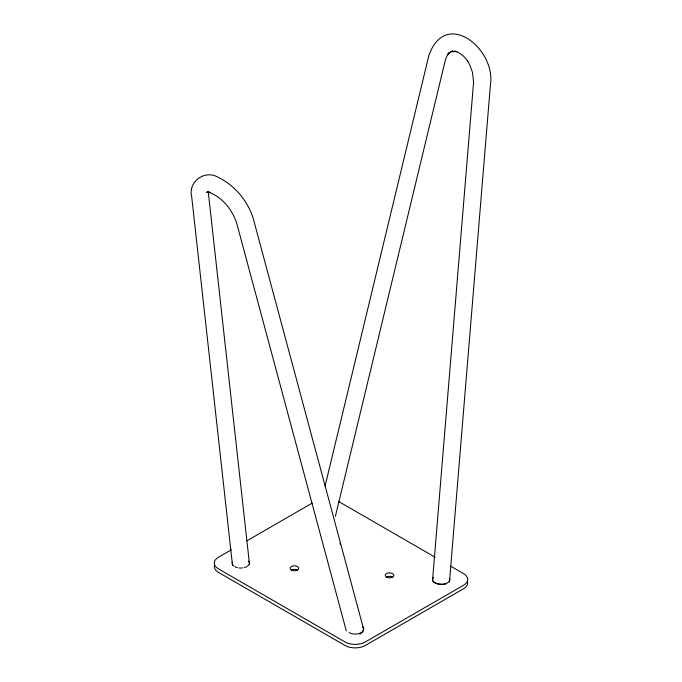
<?xml version="1.0" encoding="UTF-8"?>
<svg xmlns="http://www.w3.org/2000/svg" width="682" height="682" viewBox="0 0 682 682"><rect width="100%" height="100%" fill="white"/><g stroke="black" fill="none" stroke-linecap="round" stroke-linejoin="round"><path stroke-width="1.02" d="M432.601 579.632L473.564 82.386L472.541 72.514L469.881 65.157L467.349 60.664L467.843 61.414C464.689 56.683 460.188 52.454 454.527 51.09L456.838 51.559L450.7 51.738L452.916 50.937L450.129 52.267L447.733 54.355L449.148 52.667L446.744 56.291L445.303 60.306L335.382 516.317M449.455 582.044L490.392 85.173C496.453 49.283 445.465 7.596 428.825 55.651L325.075 486.053M208.487 192.273L208.385 194.592M231.343 549.794L218.496 557.22A14.322 8.269 0 0 0 218.496 568.907L345.049 641.975A14.322 8.269 0 0 0 365.296 641.975L463.504 585.275A14.322 8.269 0 0 0 463.504 573.579L450.666 566.171M246.952 540.792L312.109 503.171M207.217 192.512L208.121 192.009M208.249 191.898L206.433 192.35L210.337 192.443L207.695 191.83C221.752 196.442 232.238 209.459 236.722 223.27L346.286 630.799M338.784 501.577L435.073 557.168M363.336 628.062L253.21 218.428C247.711 200.96 234.864 185.41 218.351 177.397C204.932 169.196 187.814 181.736 191.693 196.723L232.511 565.361M208.351 192.716L249.322 562.727A8.593 6.266 -6.3 0 1 249.527 564.423M339.883 543.375A4.297 2.481 0 0 1 340.233 544.355M248.657 561.09A8.593 4.962 0 0 1 247.557 566.103M246.841 566.572A8.593 4.962 0 0 1 244.182 567.612M242.528 567.918A8.593 4.962 0 0 1 239.007 567.918M237.362 567.612A8.593 4.962 0 0 1 234.693 566.572M233.687 565.872A8.593 4.962 0 0 1 232.357 562.045M449.643 578.413A8.593 4.962 0 0 1 440.367 584.363A8.593 4.962 0 0 1 433.343 577.458M363.054 627.142A8.593 4.962 0 0 1 360.002 633.211A8.593 4.962 0 0 1 349.099 632.623M386.558 577.091A4.297 2.481 0 0 1 392.636 577.091M291.393 570.075A4.297 2.481 0 0 1 297.463 570.075M467.622 582.078A14.322 8.269 0 0 1 463.504 588.779L365.296 645.479A14.322 8.269 0 0 1 345.049 645.479L218.496 572.411A14.322 8.269 0 0 1 214.378 565.719M362.585 626.775A8.593 5.371 -15 0 1 359.883 634.2M445.892 583.997A8.593 3.419 4.7 0 1 432.686 581.03M387.453 577.484A4.297 2.481 0 0 0 393.889 575.335A4.297 2.481 0 0 0 387.453 573.187A4.297 2.481 0 0 0 387.453 577.484M292.28 570.467A4.297 2.481 0 0 0 298.725 568.319A4.297 2.481 0 0 0 292.28 566.171A4.297 2.481 0 0 0 292.28 570.467"/></g></svg>
